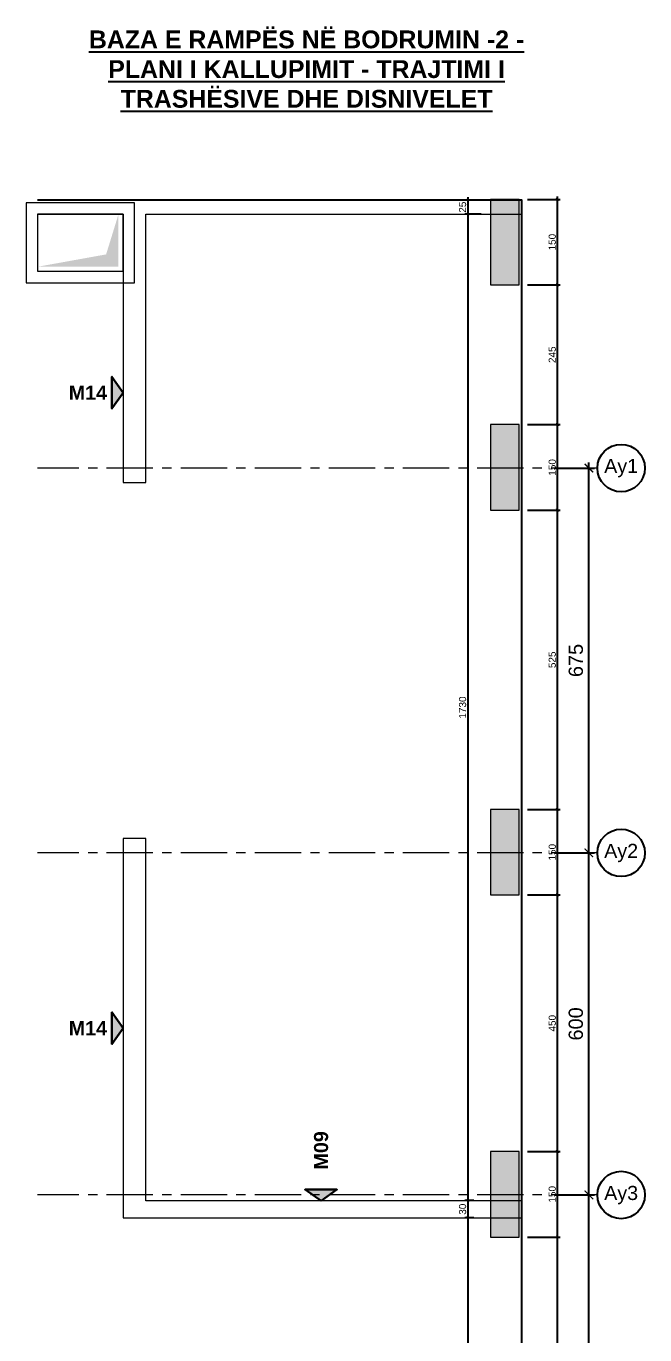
# Model space of a CAD drawing. Header units: centimetres. Extents: x 44585 to 48556, y -61381 to -55885.
# Drawn here: x 44585 to 45671, y -58180 to -55885 of the extents above; entities that cross this region are included whole.
import ezdxf
from ezdxf.enums import TextEntityAlignment as Align

# ---------------------------------------------------------------- set-up
doc = ezdxf.new("R2010")
doc.units = ezdxf.units.CM
doc.header["$LTSCALE"] = 50
doc.header["$MEASUREMENT"] = 0
doc.linetypes.add('AXES', pattern=[2, 1.25, -0.25, 0.25, -0.25])
doc.linetypes.add('CONTINU', pattern=[0])
doc.layers.get('0').update_dxf_attribs({"color": 8})
for name, color, linetype in [('AXES', 10, 'AXES'), ('BETON COUPE', 3, 'CONTINU'), ('BORD', 5, 'Continuous'), ('COTE 50ème', 1, 'Continuous'), ('ELEVATION', 150, 'Continuous'), ('OMBRE', 253, 'Continuous'), ('TEXTE', 7, 'Continuous')]:
    doc.layers.add(name, color=color, linetype=linetype)
doc.layers.add('FMULT', color=150, linetype='Continuous', plot=False)
doc.styles.add('BRMNAMES', font='swisseb.ttf', dxfattribs={"height": 20})
doc.styles.add('FN_TEXT_1.50', font='arial.ttf', dxfattribs={"height": 10})
doc.styles.add('RS_TEXT_1.50', font='arial.ttf', dxfattribs={"height": 12.5})
doc.styles.add('RS_TXT_100', font='arial.ttf', dxfattribs={"height": 25})
doc.styles.add('SMA_TEXT_1.50', font='arial.ttf', dxfattribs={"height": 12.5})
doc.dimstyles.new('RS_100CM_LINEAIRE', dxfattribs={"dimscale": 10, "dimtxt": 25, "dimasz": 1.5, "dimexe": 1, "dimexo": 2.5, "dimgap": 1, "dimtad": 1, "dimdec": 1, "dimrnd": 0.5, "dimdsep": 46, "dimtxsty": 'RS_TXT_100', "dimblk1": 'ARCHTICK', "dimblk2": 'ARCHTICK', "dimsah": 1, "dimcen": 2.5, "dimdle": 1, "dimclrt": 4, "dimadec": 0, "dimazin": 2, "dimtfac": 1, "dimtdec": 1, "dimtix": 1, "dimtmove": 2, "dimatfit": 3, "dimfxl": 1, "dimtolj": 1, "dimtzin": 0, "dimarcsym": 0})
doc.dimstyles.new('SMA_1.50', dxfattribs={"dimscale": 5, "dimtxt": 12.5, "dimasz": 1, "dimexe": 1, "dimexo": 2, "dimgap": 0.5, "dimtad": 1, "dimdec": 1, "dimrnd": 0.5, "dimdsep": 46, "dimtxsty": 'SMA_TEXT_1.50', "dimblk": 'ARCHTICK', "dimcen": 2.5, "dimdle": 1, "dimadec": 0, "dimazin": 2, "dimtfac": 1, "dimtdec": 1, "dimtix": 1, "dimtmove": 2, "dimatfit": 3, "dimfxl": 1, "dimtolj": 1, "dimtzin": 0, "dimarcsym": 0})

# ---------------------------------------------------------------- blocks, each defined once
blk = doc.blocks.new('AXES_FN')
at = {"color": 0, "linetype": 'Continuous'}
blk.add_circle((0, 15), 22.2, dxfattribs=at)
at = {"color": 0, "style": 'FN_TEXT_1.50'}
blk.add_attdef('AXES', text='', height=12.5, dxfattribs=at).set_placement((-48.9, 20.6), align=Align.MIDDLE_CENTER)
blk = doc.blocks.new('_ArchTick')
at = {"color": 0, "linetype": 'ByBlock', "const_width": 0.15}
blk.add_lwpolyline([(-0.5, -0.5), (0.5, 0.5)], dxfattribs=at)
blk = doc.blocks.new('*D1417')
at = {"layer": 'AXES', "color": 0, "linetype": 'Continuous', "lineweight": -2, "ltscale": 0.5, "transparency": 16777216}
for p, q in [((45512.6, -57934.9), (45582.5, -57934.9)), ((45572.5, -58684.9), (45572.5, -57924.9)), ((45512.6, -58674.9), (45582.5, -58674.9))]:
    blk.add_line(p, q, dxfattribs=at)
at = {"layer": 'Defpoints', "color": 0, "linetype": 'Continuous', "ltscale": 0.5, "transparency": 16777216}
for p in [(45487.6, -57934.9), (45572.5, -57934.9), (45487.6, -58674.9)]:
    blk.add_point(p, dxfattribs=at)
at = {"layer": 'AXES', "color": 0, "linetype": 'Continuous', "lineweight": -2, "ltscale": 0.5, "transparency": 16777216, "xscale": 15, "yscale": 15, "zscale": 15}
for p, rotation in [((45572.5, -57934.9), 90), ((45572.5, -58674.9), 270)]:
    blk.add_blockref('_ArchTick', p, dxfattribs=dict(at, rotation=rotation))
at = {"layer": 'AXES', "color": 4, "linetype": 'Continuous', "lineweight": 5, "ltscale": 0.5, "transparency": 16777216, "insert": (45549.7, -58304.9), "char_height": 25, "attachment_point": 5, "rotation": 90, "style": 'RS_TXT_100'}
blk.add_mtext('\\A1;740', dxfattribs=at)
blk = doc.blocks.new('*D1418')
at = {"layer": 'AXES', "color": 0, "linetype": 'Continuous', "lineweight": -2, "ltscale": 0.5, "transparency": 16777216}
for p, q in [((45512.6, -57334.9), (45582.5, -57334.9)), ((45572.5, -57944.9), (45572.5, -57324.9)), ((45512.6, -57934.9), (45582.5, -57934.9))]:
    blk.add_line(p, q, dxfattribs=at)
at = {"layer": 'Defpoints', "color": 0, "linetype": 'Continuous', "ltscale": 0.5, "transparency": 16777216}
for p in [(45487.6, -57334.9), (45572.5, -57334.9), (45487.6, -57934.9)]:
    blk.add_point(p, dxfattribs=at)
at = {"layer": 'AXES', "color": 0, "linetype": 'Continuous', "lineweight": -2, "ltscale": 0.5, "transparency": 16777216, "xscale": 15, "yscale": 15, "zscale": 15}
for p, rotation in [((45572.5, -57334.9), 90), ((45572.5, -57934.9), 270)]:
    blk.add_blockref('_ArchTick', p, dxfattribs=dict(at, rotation=rotation))
at = {"layer": 'AXES', "color": 4, "linetype": 'Continuous', "lineweight": 5, "ltscale": 0.5, "transparency": 16777216, "insert": (45549.7, -57634.9), "char_height": 25, "attachment_point": 5, "rotation": 90, "style": 'RS_TXT_100'}
blk.add_mtext('\\A1;600', dxfattribs=at)
blk = doc.blocks.new('*D1419')
at = {"layer": 'AXES', "color": 0, "linetype": 'Continuous', "lineweight": -2, "ltscale": 0.5, "transparency": 16777216}
for p, q in [((45572.5, -57344.9), (45572.5, -56649.9)), ((45512.6, -56659.9), (45582.5, -56659.9)), ((45512.6, -57334.9), (45582.5, -57334.9))]:
    blk.add_line(p, q, dxfattribs=at)
at = {"layer": 'Defpoints', "color": 0, "linetype": 'Continuous', "ltscale": 0.5, "transparency": 16777216}
for p in [(45487.6, -56659.9), (45572.5, -56659.9), (45487.6, -57334.9)]:
    blk.add_point(p, dxfattribs=at)
at = {"layer": 'AXES', "color": 0, "linetype": 'Continuous', "lineweight": -2, "ltscale": 0.5, "transparency": 16777216, "xscale": 15, "yscale": 15, "zscale": 15}
for p, rotation in [((45572.5, -56659.9), 90), ((45572.5, -57334.9), 270)]:
    blk.add_blockref('_ArchTick', p, dxfattribs=dict(at, rotation=rotation))
at = {"layer": 'AXES', "color": 4, "linetype": 'Continuous', "lineweight": 5, "ltscale": 0.5, "transparency": 16777216, "insert": (45549.7, -56997.4), "char_height": 25, "attachment_point": 5, "rotation": 90, "style": 'RS_TXT_100'}
blk.add_mtext('\\A1;675', dxfattribs=at)
blk = doc.blocks.new('ELEVATION _2')
blk.add_hatch(color=0).paths.add_polyline_path([(1.22, -0.85), (0, 0), (-1.22, -0.85)])
at = {"color": 0, "lineweight": 30}
blk.add_lwpolyline([(0, 0), (1.22, -0.85), (-1.22, -0.85), (0, 0)], dxfattribs=at)
at = {"color": 0, "style": 'BRMNAMES'}
blk.add_attdef('ELEVATION_TEXTE', text='', height=1.08, rotation=90, dxfattribs=at).set_placement((0, -1.25), align=Align.MIDDLE_RIGHT)
blk = doc.blocks.new('*D1430')
at = {"layer": 'COTE 50ème', "color": 0, "lineweight": -2, "ltscale": 0.5, "transparency": 16777216}
for p, q in [((45383.7, -56189.8), (45354.9, -56189.8)), ((45359.9, -56184.8), (45359.9, -56219.8)), ((45383.7, -56214.8), (45354.9, -56214.8))]:
    blk.add_line(p, q, dxfattribs=at)
at = {"layer": 'Defpoints', "color": 0, "ltscale": 0.5, "transparency": 16777216}
for p in [(45393.7, -56189.8), (45359.9, -56214.8), (45393.7, -56214.8)]:
    blk.add_point(p, dxfattribs=at)
at = {"layer": 'COTE 50ème', "color": 0, "lineweight": -2, "ltscale": 0.5, "transparency": 16777216, "xscale": 5, "yscale": 5, "zscale": 5}
for p, rotation in [((45359.9, -56189.8), 90), ((45359.9, -56214.8), 270)]:
    blk.add_blockref('_ArchTick', p, dxfattribs=dict(at, rotation=rotation))
at = {"layer": 'COTE 50ème', "color": 0, "ltscale": 0.5, "transparency": 16777216, "insert": (45351, -56202.3), "char_height": 12.5, "attachment_point": 5, "rotation": 90, "style": 'SMA_TEXT_1.50'}
blk.add_mtext('\\A1;25', dxfattribs=at)
blk = doc.blocks.new('*D1431')
at = {"layer": 'COTE 50ème', "color": 0, "lineweight": -2, "ltscale": 0.5, "transparency": 16777216}
for p, q in [((45383.7, -56214.8), (45354.9, -56214.8)), ((45359.9, -56209.8), (45359.9, -57949.9)), ((45370.6, -57944.9), (45354.9, -57944.9))]:
    blk.add_line(p, q, dxfattribs=at)
at = {"layer": 'Defpoints', "color": 0, "ltscale": 0.5, "transparency": 16777216}
for p in [(45393.7, -56214.8), (45359.9, -57944.9), (45380.6, -57944.9)]:
    blk.add_point(p, dxfattribs=at)
at = {"layer": 'COTE 50ème', "color": 0, "lineweight": -2, "ltscale": 0.5, "transparency": 16777216, "xscale": 5, "yscale": 5, "zscale": 5}
for p, rotation in [((45359.9, -56214.8), 90), ((45359.9, -57944.9), 270)]:
    blk.add_blockref('_ArchTick', p, dxfattribs=dict(at, rotation=rotation))
at = {"layer": 'COTE 50ème', "color": 0, "ltscale": 0.5, "transparency": 16777216, "insert": (45351, -57079.9), "char_height": 12.5, "attachment_point": 5, "rotation": 90, "style": 'SMA_TEXT_1.50'}
blk.add_mtext('\\A1;1730', dxfattribs=at)
blk = doc.blocks.new('*D1432')
at = {"layer": 'COTE 50ème', "color": 0, "lineweight": -2, "ltscale": 0.5, "transparency": 16777216}
for p, q in [((45370.6, -57944.9), (45354.9, -57944.9)), ((45359.9, -57939.9), (45359.9, -57979.9)), ((45370.6, -57974.9), (45354.9, -57974.9))]:
    blk.add_line(p, q, dxfattribs=at)
at = {"layer": 'Defpoints', "color": 0, "ltscale": 0.5, "transparency": 16777216}
for p in [(45380.6, -57944.9), (45359.9, -57974.9), (45380.6, -57974.9)]:
    blk.add_point(p, dxfattribs=at)
at = {"layer": 'COTE 50ème', "color": 0, "lineweight": -2, "ltscale": 0.5, "transparency": 16777216, "xscale": 5, "yscale": 5, "zscale": 5}
for p, rotation in [((45359.9, -57944.9), 90), ((45359.9, -57974.9), 270)]:
    blk.add_blockref('_ArchTick', p, dxfattribs=dict(at, rotation=rotation))
at = {"layer": 'COTE 50ème', "color": 0, "ltscale": 0.5, "transparency": 16777216, "insert": (45351, -57959.9), "char_height": 12.5, "attachment_point": 5, "rotation": 90, "style": 'SMA_TEXT_1.50'}
blk.add_mtext('\\A1;30', dxfattribs=at)
blk = doc.blocks.new('*D1433')
at = {"layer": 'COTE 50ème', "color": 0, "lineweight": -2, "ltscale": 0.5, "transparency": 16777216}
for p, q in [((45370.6, -57974.9), (45354.9, -57974.9)), ((45359.9, -57969.9), (45359.9, -58724.9)), ((45361.3, -58719.9), (45354.9, -58719.9))]:
    blk.add_line(p, q, dxfattribs=at)
at = {"layer": 'Defpoints', "color": 0, "ltscale": 0.5, "transparency": 16777216}
for p in [(45380.6, -57974.9), (45359.9, -58719.9), (45371.3, -58719.9)]:
    blk.add_point(p, dxfattribs=at)
at = {"layer": 'COTE 50ème', "color": 0, "lineweight": -2, "ltscale": 0.5, "transparency": 16777216, "xscale": 5, "yscale": 5, "zscale": 5}
for p, rotation in [((45359.9, -57974.9), 90), ((45359.9, -58719.9), 270)]:
    blk.add_blockref('_ArchTick', p, dxfattribs=dict(at, rotation=rotation))
at = {"layer": 'COTE 50ème', "color": 0, "ltscale": 0.5, "transparency": 16777216, "insert": (45351, -58347.4), "char_height": 12.5, "attachment_point": 5, "rotation": 90, "style": 'SMA_TEXT_1.50'}
blk.add_mtext('\\A1;745', dxfattribs=at)
blk = doc.blocks.new('*D1449')
at = {"layer": 'COTE 50ème', "color": 0, "lineweight": -2, "ltscale": 0.5, "transparency": 16777216}
for p, q in [((45517.2, -58553.7), (45517.2, -58003.7)), ((45465, -58008.7), (45522.2, -58008.7)), ((45465, -58548.7), (45522.2, -58548.7))]:
    blk.add_line(p, q, dxfattribs=at)
at = {"layer": 'Defpoints', "color": 0, "ltscale": 0.5, "transparency": 16777216}
for p in [(45455, -58008.7), (45517.2, -58008.7), (45455, -58548.7)]:
    blk.add_point(p, dxfattribs=at)
at = {"layer": 'COTE 50ème', "color": 0, "lineweight": -2, "ltscale": 0.5, "transparency": 16777216, "xscale": 5, "yscale": 5, "zscale": 5}
for p, rotation in [((45517.2, -58008.7), 90), ((45517.2, -58548.7), 270)]:
    blk.add_blockref('_ArchTick', p, dxfattribs=dict(at, rotation=rotation))
at = {"layer": 'COTE 50ème', "color": 0, "ltscale": 0.5, "transparency": 16777216, "insert": (45508.3, -58278.7), "char_height": 12.5, "attachment_point": 5, "rotation": 90, "style": 'SMA_TEXT_1.50'}
blk.add_mtext('\\A1;540', dxfattribs=at)
blk = doc.blocks.new('*D1450')
at = {"layer": 'COTE 50ème', "color": 0, "lineweight": -2, "ltscale": 0.5, "transparency": 16777216}
for p, q in [((45465, -57858.7), (45522.2, -57858.7)), ((45517.2, -58013.7), (45517.2, -57853.7)), ((45465, -58008.7), (45522.2, -58008.7))]:
    blk.add_line(p, q, dxfattribs=at)
at = {"layer": 'Defpoints', "color": 0, "ltscale": 0.5, "transparency": 16777216}
for p in [(45455, -57858.7), (45517.2, -57858.7), (45455, -58008.7)]:
    blk.add_point(p, dxfattribs=at)
at = {"layer": 'COTE 50ème', "color": 0, "lineweight": -2, "ltscale": 0.5, "transparency": 16777216, "xscale": 5, "yscale": 5, "zscale": 5}
for p, rotation in [((45517.2, -57858.7), 90), ((45517.2, -58008.7), 270)]:
    blk.add_blockref('_ArchTick', p, dxfattribs=dict(at, rotation=rotation))
at = {"layer": 'COTE 50ème', "color": 0, "ltscale": 0.5, "transparency": 16777216, "insert": (45508.3, -57933.7), "char_height": 12.5, "attachment_point": 5, "rotation": 90, "style": 'SMA_TEXT_1.50'}
blk.add_mtext('\\A1;150', dxfattribs=at)
blk = doc.blocks.new('*D1451')
at = {"layer": 'COTE 50ème', "color": 0, "lineweight": -2, "ltscale": 0.5, "transparency": 16777216}
for p, q in [((45465, -57408.7), (45522.2, -57408.7)), ((45517.2, -57863.7), (45517.2, -57403.7)), ((45465, -57858.7), (45522.2, -57858.7))]:
    blk.add_line(p, q, dxfattribs=at)
at = {"layer": 'Defpoints', "color": 0, "ltscale": 0.5, "transparency": 16777216}
for p in [(45455, -57408.7), (45517.2, -57408.7), (45455, -57858.7)]:
    blk.add_point(p, dxfattribs=at)
at = {"layer": 'COTE 50ème', "color": 0, "lineweight": -2, "ltscale": 0.5, "transparency": 16777216, "xscale": 5, "yscale": 5, "zscale": 5}
for p, rotation in [((45517.2, -57408.7), 90), ((45517.2, -57858.7), 270)]:
    blk.add_blockref('_ArchTick', p, dxfattribs=dict(at, rotation=rotation))
at = {"layer": 'COTE 50ème', "color": 0, "ltscale": 0.5, "transparency": 16777216, "insert": (45508.3, -57633.7), "char_height": 12.5, "attachment_point": 5, "rotation": 90, "style": 'SMA_TEXT_1.50'}
blk.add_mtext('\\A1;450', dxfattribs=at)
blk = doc.blocks.new('*D1452')
at = {"layer": 'COTE 50ème', "color": 0, "lineweight": -2, "ltscale": 0.5, "transparency": 16777216}
for p, q in [((45465, -57258.7), (45522.2, -57258.7)), ((45517.2, -57413.7), (45517.2, -57253.7)), ((45465, -57408.7), (45522.2, -57408.7))]:
    blk.add_line(p, q, dxfattribs=at)
at = {"layer": 'Defpoints', "color": 0, "ltscale": 0.5, "transparency": 16777216}
for p in [(45455, -57258.7), (45517.2, -57258.7), (45455, -57408.7)]:
    blk.add_point(p, dxfattribs=at)
at = {"layer": 'COTE 50ème', "color": 0, "lineweight": -2, "ltscale": 0.5, "transparency": 16777216, "xscale": 5, "yscale": 5, "zscale": 5}
for p, rotation in [((45517.2, -57258.7), 90), ((45517.2, -57408.7), 270)]:
    blk.add_blockref('_ArchTick', p, dxfattribs=dict(at, rotation=rotation))
at = {"layer": 'COTE 50ème', "color": 0, "ltscale": 0.5, "transparency": 16777216, "insert": (45508.3, -57333.7), "char_height": 12.5, "attachment_point": 5, "rotation": 90, "style": 'SMA_TEXT_1.50'}
blk.add_mtext('\\A1;150', dxfattribs=at)
blk = doc.blocks.new('*D1453')
at = {"layer": 'COTE 50ème', "color": 0, "lineweight": -2, "ltscale": 0.5, "transparency": 16777216}
for p, q in [((45465, -56733.7), (45522.2, -56733.7)), ((45517.2, -57263.7), (45517.2, -56728.7)), ((45465, -57258.7), (45522.2, -57258.7))]:
    blk.add_line(p, q, dxfattribs=at)
at = {"layer": 'Defpoints', "color": 0, "ltscale": 0.5, "transparency": 16777216}
for p in [(45455, -56733.7), (45517.2, -56733.7), (45455, -57258.7)]:
    blk.add_point(p, dxfattribs=at)
at = {"layer": 'COTE 50ème', "color": 0, "lineweight": -2, "ltscale": 0.5, "transparency": 16777216, "xscale": 5, "yscale": 5, "zscale": 5}
for p, rotation in [((45517.2, -56733.7), 90), ((45517.2, -57258.7), 270)]:
    blk.add_blockref('_ArchTick', p, dxfattribs=dict(at, rotation=rotation))
at = {"layer": 'COTE 50ème', "color": 0, "ltscale": 0.5, "transparency": 16777216, "insert": (45508.3, -56996.2), "char_height": 12.5, "attachment_point": 5, "rotation": 90, "style": 'SMA_TEXT_1.50'}
blk.add_mtext('\\A1;525', dxfattribs=at)
blk = doc.blocks.new('*D1454')
at = {"layer": 'COTE 50ème', "color": 0, "lineweight": -2, "ltscale": 0.5, "transparency": 16777216}
for p, q in [((45465, -56583.7), (45522.2, -56583.7)), ((45517.2, -56738.7), (45517.2, -56578.7)), ((45465, -56733.7), (45522.2, -56733.7))]:
    blk.add_line(p, q, dxfattribs=at)
at = {"layer": 'Defpoints', "color": 0, "ltscale": 0.5, "transparency": 16777216}
for p in [(45455, -56583.7), (45517.2, -56583.7), (45455, -56733.7)]:
    blk.add_point(p, dxfattribs=at)
at = {"layer": 'COTE 50ème', "color": 0, "lineweight": -2, "ltscale": 0.5, "transparency": 16777216, "xscale": 5, "yscale": 5, "zscale": 5}
for p, rotation in [((45517.2, -56583.7), 90), ((45517.2, -56733.7), 270)]:
    blk.add_blockref('_ArchTick', p, dxfattribs=dict(at, rotation=rotation))
at = {"layer": 'COTE 50ème', "color": 0, "ltscale": 0.5, "transparency": 16777216, "insert": (45508.3, -56658.7), "char_height": 12.5, "attachment_point": 5, "rotation": 90, "style": 'SMA_TEXT_1.50'}
blk.add_mtext('\\A1;150', dxfattribs=at)
blk = doc.blocks.new('*D1455')
at = {"layer": 'COTE 50ème', "color": 0, "lineweight": -2, "ltscale": 0.5, "transparency": 16777216}
for p, q in [((45465, -56338.6), (45522.2, -56338.6)), ((45517.2, -56588.7), (45517.2, -56333.6)), ((45465, -56583.7), (45522.2, -56583.7))]:
    blk.add_line(p, q, dxfattribs=at)
at = {"layer": 'Defpoints', "color": 0, "ltscale": 0.5, "transparency": 16777216}
for p in [(45455, -56338.6), (45517.2, -56338.6), (45455, -56583.7)]:
    blk.add_point(p, dxfattribs=at)
at = {"layer": 'COTE 50ème', "color": 0, "lineweight": -2, "ltscale": 0.5, "transparency": 16777216, "xscale": 5, "yscale": 5, "zscale": 5}
for p, rotation in [((45517.2, -56338.6), 90), ((45517.2, -56583.7), 270)]:
    blk.add_blockref('_ArchTick', p, dxfattribs=dict(at, rotation=rotation))
at = {"layer": 'COTE 50ème', "color": 0, "ltscale": 0.5, "transparency": 16777216, "insert": (45508.3, -56461.1), "char_height": 12.5, "attachment_point": 5, "rotation": 90, "style": 'SMA_TEXT_1.50'}
blk.add_mtext('\\A1;245', dxfattribs=at)
blk = doc.blocks.new('*D1456')
at = {"layer": 'COTE 50ème', "color": 0, "lineweight": -2, "ltscale": 0.5, "transparency": 16777216}
for p, q in [((45465, -56188.6), (45522.2, -56188.6)), ((45517.2, -56343.6), (45517.2, -56183.6)), ((45465, -56338.6), (45522.2, -56338.6))]:
    blk.add_line(p, q, dxfattribs=at)
at = {"layer": 'Defpoints', "color": 0, "ltscale": 0.5, "transparency": 16777216}
for p in [(45455, -56188.6), (45517.2, -56188.6), (45455, -56338.6)]:
    blk.add_point(p, dxfattribs=at)
at = {"layer": 'COTE 50ème', "color": 0, "lineweight": -2, "ltscale": 0.5, "transparency": 16777216, "xscale": 5, "yscale": 5, "zscale": 5}
for p, rotation in [((45517.2, -56188.6), 90), ((45517.2, -56338.6), 270)]:
    blk.add_blockref('_ArchTick', p, dxfattribs=dict(at, rotation=rotation))
at = {"layer": 'COTE 50ème', "color": 0, "ltscale": 0.5, "transparency": 16777216, "insert": (45508.3, -56263.6), "char_height": 12.5, "attachment_point": 5, "rotation": 90, "style": 'SMA_TEXT_1.50'}
blk.add_mtext('\\A1;150', dxfattribs=at)

msp = doc.modelspace()

# ---------------------------------------------------------------- hatches: boundary and pattern name
at = {"layer": 'FMULT', "true_color": 0xcbb8ff}
h = msp.add_hatch(color=254, dxfattribs=at)
h.paths.add_polyline_path([(44750.06, -60798.72), (44800.06, -60798.72), (44800.06, -60718.72), (44750.06, -60718.72)])
h.paths.add_polyline_path([(45454.98, -60683.72), (45404.98, -60683.72), (45404.98, -60833.72), (45454.98, -60833.72)])
h.paths.add_polyline_path([(45454.98, -60008.72), (45404.98, -60008.72), (45404.98, -60158.72), (45454.98, -60158.72)])
h.paths.add_polyline_path([(45454.98, -61223.87), (45404.98, -61223.87), (45404.98, -61373.87), (45454.98, -61373.87)])
h.paths.add_polyline_path([(45454.98, -59408.72), (45404.98, -59408.72), (45404.98, -59558.72), (45454.98, -59558.72)])
h.paths.add_polyline_path([(45454.98, -58718.72), (45404.98, -58718.72), (45404.98, -58868.72), (45454.98, -58868.72)])
h.paths.add_polyline_path([(45449.98, -58548.72), (45399.98, -58548.72), (45399.98, -58698.72), (45449.98, -58698.72)])
h.paths.add_polyline_path([(45449.98, -57858.72), (45399.98, -57858.72), (45399.98, -58008.72), (45449.98, -58008.72)])
h.paths.add_polyline_path([(45449.98, -57258.72), (45399.98, -57258.72), (45399.98, -57408.72), (45449.98, -57408.72)])
h.paths.add_polyline_path([(45449.98, -56583.72), (45399.98, -56583.72), (45399.98, -56733.72), (45449.98, -56733.72)])
h.paths.add_polyline_path([(45449.98, -56188.58), (45399.98, -56188.58), (45399.98, -56338.58), (45449.98, -56338.58)])

# ---------------------------------------------------------------- linework, layer by layer
at = {"layer": 'AXES', "lineweight": 5, "ltscale": 1.3}
for p, q in [((45587.56, -56659.95), (44605.08, -56659.95)), ((45587.56, -57334.95), (44605.08, -57334.95)), ((45587.56, -57934.95), (44605.08, -57934.95))]:
    msp.add_line(p, q, dxfattribs=at)
at = {"layer": 'BETON COUPE', "lineweight": 5, "ltscale": 0.5}
for points in [[(44585.08, -56334.8), (44775.08, -56334.8), (44775.08, -56194.8), (44585.08, -56194.8)], [(44605.08, -56314.8), (44755.08, -56314.8), (44755.08, -56214.8), (44605.08, -56214.8)]]:
    msp.add_lwpolyline(points, close=True, dxfattribs=at)
msp.add_lwpolyline([(44605.08, -56214.8), (44755.08, -56214.8), (44755.06, -56684.95), (44795.07, -56684.95), (44795.07, -56214.8), (45454.98, -56214.81), (45454.98, -57944.95), (44795.07, -57944.95), (44795.07, -57309.95), (44755.06, -57309.95), (44755.06, -57974.95), (45454.98, -57974.95), (45454.98, -58719.95), (44755.06, -58719.95), (44755.06, -60109.95), (44795.07, -60109.95), (44795.07, -58749.95), (45454.98, -58749.95), (45454.98, -61348.52), (44605.08, -61286.23)], dxfattribs=at)
at = {"layer": 'BORD'}
msp.add_lwpolyline([(44605.08, -61315.7), (45454.98, -61373.87), (45454.98, -56189.81), (44605.08, -56189.81)], dxfattribs=at)
at = {"layer": 'FMULT', "color": 3, "lineweight": 5}
for points in [[(45449.98, -56188.58), (45399.98, -56188.58), (45399.98, -56338.58), (45449.98, -56338.58)], [(45449.98, -56583.72), (45399.98, -56583.72), (45399.98, -56733.72), (45449.98, -56733.72)], [(45449.98, -57258.72), (45399.98, -57258.72), (45399.98, -57408.72), (45449.98, -57408.72)], [(45449.98, -57858.72), (45399.98, -57858.72), (45399.98, -58008.72), (45449.98, -58008.72)]]:
    msp.add_lwpolyline(points, close=True, dxfattribs=at)
at = {"layer": 'OMBRE'}
for points in [[(44747.08, -56214.8), (44747.08, -56306.8), (44725.38, -56285.1)], [(44747.08, -56306.8), (44725.38, -56285.1), (44605.08, -56306.8)]]:
    msp.add_solid(points, dxfattribs=at)

# ---------------------------------------------------------------- block references
at = {"layer": 'AXES', "linetype": 'ByBlock'}
ref = msp.add_blockref('AXES_FN', (45601.02, -56659.95), dxfattribs=dict(at, xscale=1.875, yscale=1.875, zscale=1.875, rotation=270))
ref.add_attrib('AXES', 'Ay1', dxfattribs={"layer": '0', "color": 0, "height": 24.75, "style": 'RS_TEXT_1.50'}).set_placement((45629.15, -56659.95), align=Align.MIDDLE)
ref = msp.add_blockref('AXES_FN', (45601.02, -57334.95), dxfattribs=dict(at, xscale=1.875, yscale=1.875, zscale=1.875, rotation=270))
ref.add_attrib('AXES', 'Ay2', dxfattribs={"layer": '0', "color": 0, "height": 24.75, "style": 'RS_TEXT_1.50'}).set_placement((45629.15, -57334.95), align=Align.MIDDLE)
ref = msp.add_blockref('AXES_FN', (45601.02, -57934.95), dxfattribs=dict(at, xscale=1.875, yscale=1.875, zscale=1.875, rotation=270))
ref.add_attrib('AXES', 'Ay3', dxfattribs={"layer": '0', "color": 0, "height": 24.75, "style": 'RS_TEXT_1.50'}).set_placement((45629.15, -57934.95), align=Align.MIDDLE)
at = {"layer": 'ELEVATION'}
ref = msp.add_blockref('ELEVATION _2', (44755.07, -56527.75), dxfattribs=dict(at, xscale=22.86, yscale=22.86, zscale=22.86, rotation=270))
ref.add_attrib('ELEVATION_TEXTE', 'M14', dxfattribs={"layer": '0', "color": 0, "height": 24.75, "style": 'BRMNAMES'}).set_placement((44727.01, -56527.75), align=Align.MIDDLE_RIGHT)
ref = msp.add_blockref('ELEVATION _2', (44755.07, -57642.45), dxfattribs=dict(at, xscale=22.86, yscale=22.86, zscale=22.86, rotation=270))
ref.add_attrib('ELEVATION_TEXTE', 'M14', dxfattribs={"layer": '0', "color": 0, "height": 24.75, "style": 'BRMNAMES'}).set_placement((44727.01, -57642.45), align=Align.MIDDLE_RIGHT)
ref = msp.add_blockref('ELEVATION _2', (45102.56, -57944.95), dxfattribs=dict(at, xscale=-22.85999999999999, yscale=22.85999999999999, zscale=22.85999999999999, rotation=180))
ref.add_attrib('ELEVATION_TEXTE', 'M09', dxfattribs={"layer": '0', "color": 0, "height": 24.75, "rotation": 90, "style": 'BRMNAMES'}).set_placement((45102.56, -57823.09), align=Align.MIDDLE_RIGHT)

# ---------------------------------------------------------------- texts
at = {"layer": 'TEXTE', "insert": (45077.1, -55960.26), "char_height": 31.25, "width": 831.4465, "attachment_point": 5, "style": 'RS_TEXT_1.50'}
msp.add_mtext('{\\fArial|b1|i0|c0|p34;\\LBAZA E RAMPËS NË BODRUMIN -2 - PLANI I KALLUPIMIT - TRAJTIMI I TRASHËSIVE DHE DISNIVELET }', dxfattribs=at)

# ---------------------------------------------------------------- dimensions: what is measured, and where the dimension line sits
at = {"layer": 'AXES', "linetype": 'Continuous', "lineweight": 5, "ltscale": 0.5}
for base, p1, p2, picture, middle in [((45572.51, -56659.95), (45487.56, -57334.95), (45487.56, -56659.95), '*D1419', (45549.74, -56997.45)), ((45572.51, -57334.95), (45487.56, -57934.95), (45487.56, -57334.95), '*D1418', (45549.74, -57634.95)), ((45572.51, -57934.95), (45487.56, -58674.95), (45487.56, -57934.95), '*D1417', (45549.74, -58304.95))]:
    dim = msp.add_linear_dim(base=base, p1=p1, p2=p2, angle=270, dimstyle='RS_100CM_LINEAIRE', dxfattribs=at)
    dim.commit()
    dim.dimension.update_dxf_attribs({"geometry": picture, "text_midpoint": middle})
at = {"layer": 'COTE 50ème', "ltscale": 0.5}
for base, p1, p2, picture, middle in [((45359.87, -56214.81), (45393.68, -56189.81), (45393.68, -56214.81), '*D1430', (45350.98, -56202.31)), ((45517.19, -56188.58), (45454.98, -56338.58), (45454.98, -56188.58), '*D1456', (45508.31, -56263.58)), ((45359.87, -57944.95), (45393.68, -56214.81), (45380.64, -57944.95), '*D1431', (45350.98, -57079.88)), ((45517.19, -56338.58), (45454.98, -56583.72), (45454.98, -56338.58), '*D1455', (45508.31, -56461.15)), ((45517.19, -56583.72), (45454.98, -56733.72), (45454.98, -56583.72), '*D1454', (45508.31, -56658.72)), ((45517.19, -56733.72), (45454.98, -57258.72), (45454.98, -56733.72), '*D1453', (45508.31, -56996.22)), ((45517.19, -57258.72), (45454.98, -57408.72), (45454.98, -57258.72), '*D1452', (45508.31, -57333.72)), ((45517.19, -57408.72), (45454.98, -57858.72), (45454.98, -57408.72), '*D1451', (45508.31, -57633.72)), ((45517.19, -57858.72), (45454.98, -58008.72), (45454.98, -57858.72), '*D1450', (45508.31, -57933.72)), ((45359.87, -57974.95), (45380.64, -57944.95), (45380.64, -57974.95), '*D1432', (45350.98, -57959.95)), ((45359.87, -58719.95), (45380.64, -57974.95), (45371.35, -58719.95), '*D1433', (45351.01, -58347.45)), ((45517.19, -58008.72), (45454.98, -58548.72), (45454.98, -58008.72), '*D1449', (45508.31, -58278.72))]:
    dim = msp.add_linear_dim(base=base, p1=p1, p2=p2, angle=90, dimstyle='SMA_1.50', dxfattribs=at)
    dim.commit()
    dim.dimension.update_dxf_attribs({"geometry": picture, "text_midpoint": middle})

doc.saveas('drawing.dxf')
